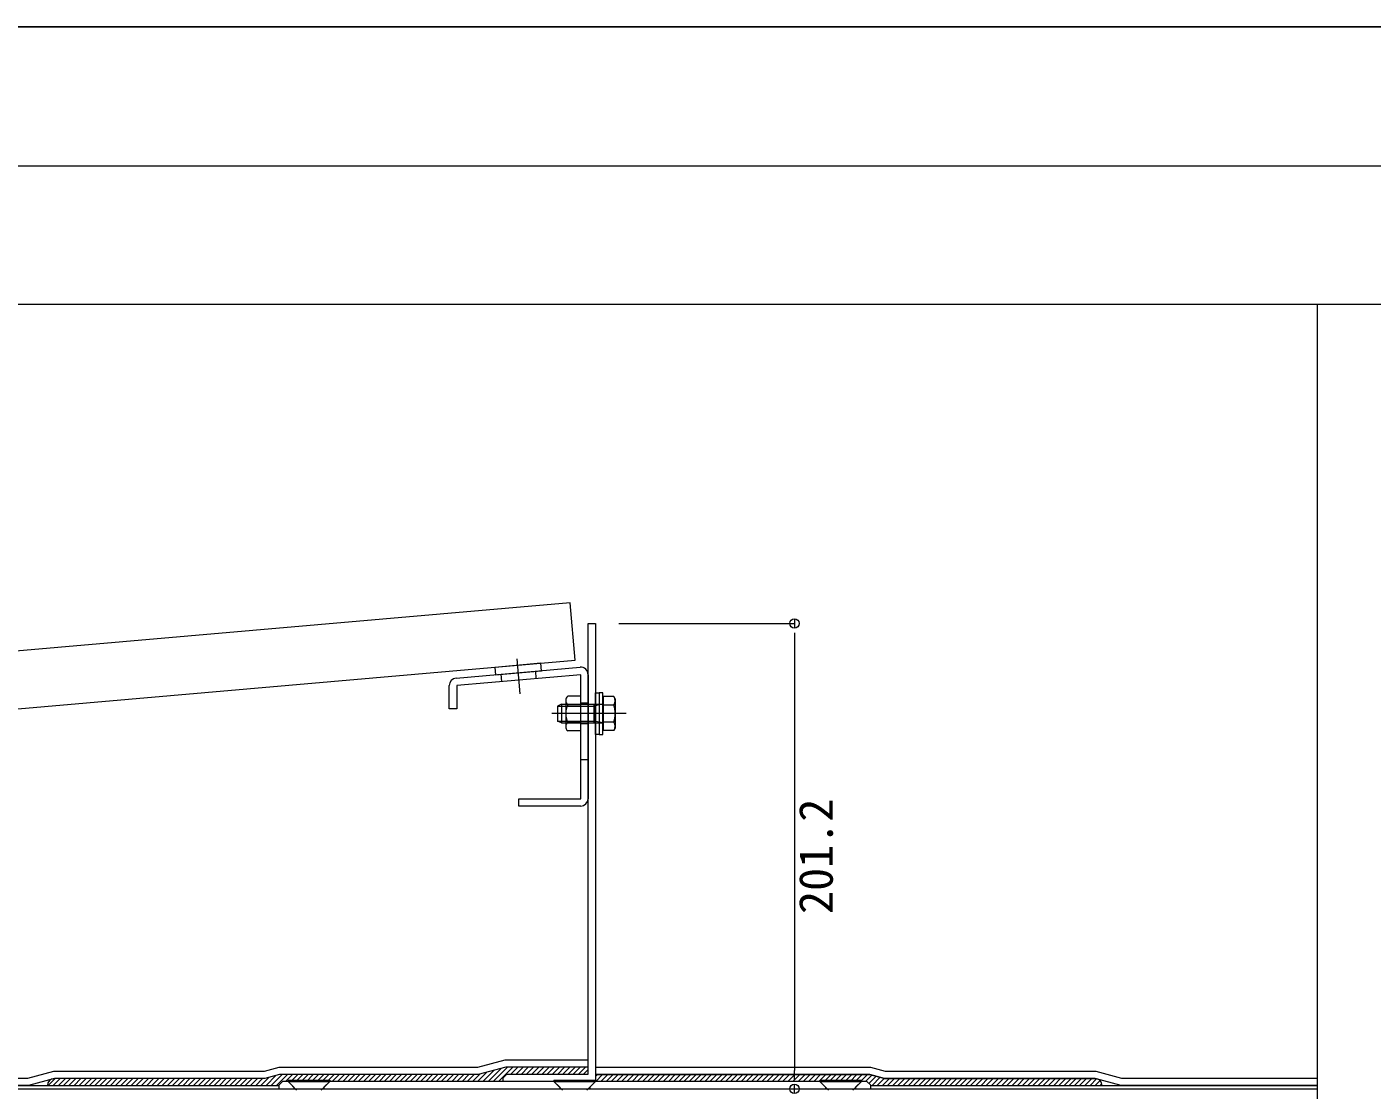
# Model space of a CAD drawing. Units: millimetres, scale not verified. Extents: x -276 to 276, y -191 to 191.
# Drawn here: x -37.6 to 78.7, y 99.1 to 191 of the extents above; entities that cross this region are included whole.
import ezdxf
from ezdxf.enums import TextEntityAlignment as Align

# ---------------------------------------------------------------- set-up
doc = ezdxf.new("R2010")
doc.units = ezdxf.units.MM
doc.header["$LTSCALE"] = 0.5
doc.linetypes.add('USER1', pattern=[19.05, 12.7, -6.35])
doc.linetypes.add('USER2', pattern=[50.8, 31.75, -6.35, 6.35, -6.35])
for name, color, linetype, lineweight in [('0-0_0', 7, 'Continuous', 18), ('0-1_WAKU', 7, 'Continuous', 18), ('0-3_KUTAI', 3, 'Continuous', 18), ('0-4_BOUSUI', 1, 'Continuous', 18), ('0-6_HATCH', 9, 'Continuous', 18), ('0-7_sunpo', 7, 'Continuous', 18), ('0-8_KANAMONO_SCREW', 4, 'Continuous', 18), ('0-9_kanamono2', 3, 'Continuous', 18), ('0-A_pv', 4, 'Continuous', 18), ('0-B_A060MIE', 8, 'Continuous', 18), ('0-C_ソーラーステイベース', 3, 'Continuous', 18), ('0-D_パネル', 6, 'Continuous', 18)]:
    doc.layers.add(name, color=color, linetype=linetype, lineweight=lineweight)
doc.styles.add('ＭＳ ゴシック', font='')
doc.styles.get('ＭＳ ゴシック').set_extended_font_data('MS Gothic')

# ---------------------------------------------------------------- blocks, each defined once
blk = doc.blocks.new('_Dot')
at = {"layer": '0-0_0'}
for p, q in [((-0.5, 0), (-1, 0)), ((0.25, 0), (-0.25, 0))]:
    blk.add_line(p, q, dxfattribs=at)
blk.add_circle((0, 0), 0.25, dxfattribs=at)

msp = doc.modelspace()

# ---------------------------------------------------------------- linework, layer by layer
at = {"layer": '0-0_0'}
msp.add_line((-276, 179), (276, 179), dxfattribs=at)
at = {"layer": '0-0_0', "linetype": 'USER2'}
for p, q in [((5.0352, 133.3403), (4.7702, 136.3688)), ((14.1966, 131.6429), (7.7702, 131.6429))]:
    msp.add_line(p, q, dxfattribs=at)
at = {"layer": '0-1_WAKU'}
for points in [[(-276, -191), (276, -191), (276, 191), (-276, 191)], [(276, 167), (-276, 167), (-276, 191), (276, 191)]]:
    msp.add_lwpolyline(points, close=True, dxfattribs=at)
msp.add_lwpolyline([(-276, 80.8997), (74, 80.8997), (74, 167)], dxfattribs=at)
at = {"layer": '0-3_KUTAI'}
msp.add_line((-276, 99.1922), (74, 99.1922), dxfattribs=at)
at = {"layer": '0-4_BOUSUI'}
for p, q in [((-193.2839, 99.4922), (-15.8498, 99.4922)), ((35.3502, 99.4922), (74, 99.4922))]:
    msp.add_line(p, q, dxfattribs=at)
for points in [[(10.9102, 101.6726), (3.7122, 101.6726), (1.3237, 101.0326), (-15.8573, 101.0326), (-17.1277, 100.6922), (-35.3492, 100.6922), (-37.5884, 100.0922), (-171.5453, 100.0922), (-173.7845, 100.6922), (-192.006, 100.6922), (-193.2764, 101.0326), (-217.0839, 101.0326)], [(10.9102, 101.0726), (3.7912, 101.0726), (1.4027, 100.4326), (-15.7783, 100.4326), (-17.0487, 100.0922), (-35.2702, 100.0922), (-37.5094, 99.4922), (-171.6243, 99.4922), (-173.8635, 100.0922), (-192.085, 100.0922), (-193.3554, 100.4326), (-217.0839, 100.4326)], [(10.9102, 101.0726), (3.7912, 101.0726), (1.4027, 100.4326), (-15.7783, 100.4326), (-17.0487, 100.0922), (-35.2702, 100.0922)], [(74, 100.0922), (57.0888, 100.0922), (54.8496, 100.6922), (36.6281, 100.6922), (35.3577, 101.0326), (11.5502, 101.0326)], [(11.5502, 100.4326), (35.2787, 100.4326), (36.5491, 100.0922), (54.7706, 100.0922)], [(74, 99.4922), (57.0098, 99.4922), (54.7706, 100.0922), (36.5491, 100.0922), (35.2787, 100.4326), (11.5502, 100.4326)]]:
    msp.add_lwpolyline(points, dxfattribs=at)
for centre, start, end in [((-35.2702, 99.4922), 90, 180), ((54.7706, 99.4922), 0, 90)]:
    msp.add_arc(centre, 0.6, start, end, dxfattribs=at)
at = {"layer": '0-6_HATCH'}
for p, q in [((-35.811, 99.4922), (-35.211, 100.0922)), ((-35.362, 99.4922), (-34.762, 100.0922)), ((-34.913, 99.4922), (-34.313, 100.0922)), ((-34.464, 99.4922), (-33.864, 100.0922)), ((-34.0149, 99.4922), (-33.4149, 100.0922)), ((-33.5659, 99.4922), (-32.9659, 100.0922)), ((-33.1169, 99.4922), (-32.5169, 100.0922)), ((-32.6679, 99.4922), (-32.0679, 100.0922)), ((-32.2189, 99.4922), (-31.6189, 100.0922)), ((-31.7699, 99.4922), (-31.1699, 100.0922)), ((-31.3209, 99.4922), (-30.7209, 100.0922)), ((-30.8719, 99.4922), (-30.2719, 100.0922)), ((-30.4228, 99.4922), (-29.8228, 100.0922)), ((-29.9738, 99.4922), (-29.3738, 100.0922)), ((-29.5248, 99.4922), (-28.9248, 100.0922)), ((-29.0758, 99.4922), (-28.4758, 100.0922)), ((-28.6268, 99.4922), (-28.0268, 100.0922)), ((-28.1778, 99.4922), (-27.5778, 100.0922)), ((-27.7288, 99.4922), (-27.1288, 100.0922)), ((-27.2798, 99.4922), (-26.6798, 100.0922)), ((-26.8307, 99.4922), (-26.2307, 100.0922)), ((-26.3817, 99.4922), (-25.7817, 100.0922)), ((-25.9327, 99.4922), (-25.3327, 100.0922)), ((-25.4837, 99.4922), (-24.8837, 100.0922)), ((-25.0347, 99.4922), (-24.4347, 100.0922)), ((-24.5857, 99.4922), (-23.9857, 100.0922)), ((-24.1367, 99.4922), (-23.5367, 100.0922)), ((-23.6877, 99.4922), (-23.0877, 100.0922)), ((-23.2386, 99.4922), (-22.6386, 100.0922)), ((-22.7896, 99.4922), (-22.1896, 100.0922)), ((-22.3406, 99.4922), (-21.7406, 100.0922)), ((-21.8916, 99.4922), (-21.2916, 100.0922)), ((-21.4426, 99.4922), (-20.8426, 100.0922)), ((-20.9936, 99.4922), (-20.3936, 100.0922)), ((-20.5446, 99.4922), (-19.9446, 100.0922)), ((-20.0956, 99.4922), (-19.4956, 100.0922)), ((-19.6465, 99.4922), (-19.0465, 100.0922)), ((-19.1975, 99.4922), (-18.5975, 100.0922)), ((-18.7485, 99.4922), (-18.1485, 100.0922)), ((-18.2995, 99.4922), (-17.6995, 100.0922)), ((-17.8505, 99.4922), (-17.2505, 100.0922)), ((-17.4015, 99.4922), (-16.711, 100.1827)), ((-16.9525, 99.4922), (-16.0976, 100.347)), ((-16.5034, 99.4922), (-15.5631, 100.4326)), ((-16.0544, 99.4922), (-15.114, 100.4326)), ((-15.265, 99.8326), (-14.665, 100.4326)), ((-14.816, 99.8326), (-14.216, 100.4326)), ((-14.367, 99.8326), (-13.767, 100.4326)), ((-13.918, 99.8326), (-13.318, 100.4326)), ((-13.469, 99.8326), (-12.869, 100.4326)), ((-13.02, 99.8326), (-12.42, 100.4326)), ((-12.571, 99.8326), (-11.971, 100.4326)), ((-12.1219, 99.8326), (-11.5219, 100.4326)), ((-11.6729, 99.8326), (-11.0729, 100.4326)), ((-11.2239, 99.8326), (-10.6239, 100.4326)), ((-10.7749, 99.8326), (-10.1749, 100.4326)), ((-10.3259, 99.8326), (-9.7259, 100.4326)), ((-9.8769, 99.8326), (-9.2769, 100.4326)), ((-9.4279, 99.8326), (-8.8279, 100.4326)), ((-8.9788, 99.8326), (-8.3788, 100.4326)), ((-8.5298, 99.8326), (-7.9298, 100.4326)), ((-8.0808, 99.8326), (-7.4808, 100.4326)), ((-7.6318, 99.8326), (-7.0318, 100.4326)), ((-7.1828, 99.8326), (-6.5828, 100.4326)), ((-6.7338, 99.8326), (-6.1338, 100.4326)), ((-6.2848, 99.8326), (-5.6848, 100.4326)), ((-5.8358, 99.8326), (-5.2358, 100.4326)), ((-5.3867, 99.8326), (-4.7867, 100.4326)), ((-4.9377, 99.8326), (-4.3377, 100.4326)), ((-4.4887, 99.8326), (-3.8887, 100.4326)), ((-4.0397, 99.8326), (-3.4397, 100.4326)), ((-3.5907, 99.8326), (-2.9907, 100.4326)), ((-3.1417, 99.8326), (-2.5417, 100.4326)), ((-2.6927, 99.8326), (-2.0927, 100.4326)), ((-2.2437, 99.8326), (-1.6437, 100.4326)), ((-1.7946, 99.8326), (-1.1946, 100.4326)), ((-1.3456, 99.8326), (-0.7456, 100.4326)), ((-0.8966, 99.8326), (-0.2966, 100.4326)), ((-0.4476, 99.8326), (0.1524, 100.4326)), ((0.0014, 99.8326), (0.6014, 100.4326)), ((0.4504, 99.8326), (1.0504, 100.4326)), ((0.8994, 99.8326), (1.5348, 100.468)), ((1.3484, 99.8326), (2.1482, 100.6323)), ((1.7975, 99.8326), (2.7616, 100.7967)), ((2.2465, 99.8326), (3.3749, 100.961)), ((2.6955, 99.8326), (3.9355, 101.0726)), ((3.1445, 99.8326), (4.3845, 101.0726)), ((4.2335, 100.4726), (4.8335, 101.0726)), ((4.6825, 100.4726), (5.2825, 101.0726)), ((5.1315, 100.4726), (5.7315, 101.0726)), ((5.5805, 100.4726), (6.1805, 101.0726)), ((6.0296, 100.4726), (6.6296, 101.0726)), ((6.4786, 100.4726), (7.0786, 101.0726)), ((6.9276, 100.4726), (7.5276, 101.0726)), ((7.3766, 100.4726), (7.9766, 101.0726)), ((7.8256, 100.4726), (8.4256, 101.0726)), ((8.2746, 100.4726), (8.8746, 101.0726)), ((8.7236, 100.4726), (9.3236, 101.0726)), ((9.1726, 100.4726), (9.7726, 101.0726)), ((9.6217, 100.4726), (10.2217, 101.0726)), ((10.0707, 100.4726), (10.6707, 101.0726)), ((10.5197, 100.4726), (10.9102, 100.8631)), ((11.5502, 100.2699), (11.7129, 100.4326)), ((11.5619, 99.8326), (12.1619, 100.4326)), ((12.0109, 99.8326), (12.6109, 100.4326)), ((12.4599, 99.8326), (13.0599, 100.4326)), ((12.9089, 99.8326), (13.5089, 100.4326)), ((13.3579, 99.8326), (13.9579, 100.4326)), ((13.807, 99.8326), (14.407, 100.4326)), ((14.256, 99.8326), (14.856, 100.4326)), ((14.705, 99.8326), (15.305, 100.4326)), ((15.154, 99.8326), (15.754, 100.4326)), ((15.603, 99.8326), (16.203, 100.4326)), ((16.052, 99.8326), (16.652, 100.4326)), ((16.501, 99.8326), (17.101, 100.4326)), ((16.95, 99.8326), (17.55, 100.4326)), ((17.3991, 99.8326), (17.9991, 100.4326)), ((17.8481, 99.8326), (18.4481, 100.4326)), ((18.2971, 99.8326), (18.8971, 100.4326)), ((18.7461, 99.8326), (19.3461, 100.4326)), ((19.1951, 99.8326), (19.7951, 100.4326)), ((19.6441, 99.8326), (20.2441, 100.4326)), ((20.0931, 99.8326), (20.6931, 100.4326)), ((20.5421, 99.8326), (21.1421, 100.4326)), ((20.9912, 99.8326), (21.5912, 100.4326)), ((21.4402, 99.8326), (22.0402, 100.4326)), ((21.8892, 99.8326), (22.4892, 100.4326)), ((22.3382, 99.8326), (22.9382, 100.4326)), ((22.7872, 99.8326), (23.3872, 100.4326)), ((23.2362, 99.8326), (23.8362, 100.4326)), ((23.6852, 99.8326), (24.2852, 100.4326)), ((24.1342, 99.8326), (24.7342, 100.4326)), ((24.5833, 99.8326), (25.1833, 100.4326)), ((25.0323, 99.8326), (25.6323, 100.4326)), ((25.4813, 99.8326), (26.0813, 100.4326)), ((25.9303, 99.8326), (26.5303, 100.4326)), ((26.3793, 99.8326), (26.9793, 100.4326)), ((26.8283, 99.8326), (27.4283, 100.4326)), ((27.2773, 99.8326), (27.8773, 100.4326)), ((27.7263, 99.8326), (28.3263, 100.4326)), ((28.1754, 99.8326), (28.7754, 100.4326)), ((28.6244, 99.8326), (29.2244, 100.4326)), ((29.0734, 99.8326), (29.6734, 100.4326)), ((29.5224, 99.8326), (30.1224, 100.4326)), ((29.9714, 99.8326), (30.5714, 100.4326)), ((30.4204, 99.8326), (31.0204, 100.4326)), ((30.8694, 99.8326), (31.4694, 100.4326)), ((31.3185, 99.8326), (31.9185, 100.4326)), ((31.7675, 99.8326), (32.3675, 100.4326)), ((32.2165, 99.8326), (32.8165, 100.4326)), ((32.6655, 99.8326), (33.2655, 100.4326)), ((33.1145, 99.8326), (33.7145, 100.4326)), ((33.5635, 99.8326), (34.1635, 100.4326)), ((34.0125, 99.8326), (34.6125, 100.4326)), ((34.4615, 99.8326), (35.0615, 100.4326)), ((34.9106, 99.8326), (35.4616, 100.3836)), ((35.1949, 99.6679), (35.8157, 100.2887)), ((35.4682, 99.4922), (36.1698, 100.1938)), ((35.9172, 99.4922), (36.5239, 100.0989)), ((36.3662, 99.4922), (36.9662, 100.0922)), ((36.8152, 99.4922), (37.4152, 100.0922)), ((37.2642, 99.4922), (37.8642, 100.0922)), ((37.7133, 99.4922), (38.3132, 100.0922)), ((38.1623, 99.4922), (38.7623, 100.0922)), ((38.6113, 99.4922), (39.2113, 100.0922)), ((39.0603, 99.4922), (39.6603, 100.0922)), ((39.5093, 99.4922), (40.1093, 100.0922)), ((39.9583, 99.4922), (40.5583, 100.0922)), ((40.4073, 99.4922), (41.0073, 100.0922)), ((40.8563, 99.4922), (41.4563, 100.0922)), ((41.3054, 99.4922), (41.9054, 100.0922)), ((41.7544, 99.4922), (42.3544, 100.0922)), ((42.2034, 99.4922), (42.8034, 100.0922)), ((42.6524, 99.4922), (43.2524, 100.0922)), ((43.1014, 99.4922), (43.7014, 100.0922)), ((43.5504, 99.4922), (44.1504, 100.0922)), ((43.9994, 99.4922), (44.5994, 100.0922)), ((44.4484, 99.4922), (45.0484, 100.0922)), ((44.8975, 99.4922), (45.4975, 100.0922)), ((45.3465, 99.4922), (45.9465, 100.0922)), ((45.7955, 99.4922), (46.3955, 100.0922)), ((46.2445, 99.4922), (46.8445, 100.0922)), ((46.6935, 99.4922), (47.2935, 100.0922)), ((47.1425, 99.4922), (47.7425, 100.0922)), ((47.5915, 99.4922), (48.1915, 100.0922)), ((48.0405, 99.4922), (48.6405, 100.0922)), ((48.4896, 99.4922), (49.0896, 100.0922)), ((48.9386, 99.4922), (49.5386, 100.0922)), ((49.3876, 99.4922), (49.9876, 100.0922)), ((49.8366, 99.4922), (50.4366, 100.0922)), ((50.2856, 99.4922), (50.8856, 100.0922)), ((50.7346, 99.4922), (51.3346, 100.0922)), ((51.1836, 99.4922), (51.7836, 100.0922)), ((51.6326, 99.4922), (52.2326, 100.0922)), ((52.0817, 99.4922), (52.6817, 100.0922)), ((52.5307, 99.4922), (53.1307, 100.0922)), ((52.9797, 99.4922), (53.5797, 100.0922)), ((53.4287, 99.4922), (54.0287, 100.0922)), ((53.8777, 99.4922), (54.4777, 100.0922)), ((54.3267, 99.4922), (54.8937, 100.0592)), ((54.7757, 99.4922), (55.1974, 99.9139)), ((55.2248, 99.4922), (55.356, 99.6235))]:
    msp.add_line(p, q, dxfattribs=at)
at = {"layer": '0-7_sunpo'}
for p, q in [((13.5502, 139.4326), (28.7539, 139.4326)), ((28.7539, 137.8326), (28.7539, 100.7926)), ((11.7502, 99.1926), (28.7539, 99.1926))]:
    msp.add_line(p, q, dxfattribs=at)
at = {"layer": '0-8_KANAMONO_SCREW'}
for p, q in [((8.9702, 132.7687), (8.9702, 130.5171)), ((10.2702, 133.144), (9.1502, 133.144)), ((10.2702, 132.3935), (9.1502, 132.3935)), ((10.2702, 130.8924), (9.1502, 130.8924)), ((10.2702, 130.1418), (9.1502, 130.1418)), ((-15.0498, 99.9526), (-11.4498, 99.9526)), ((-15.0498, 99.9526), (-15.0498, 99.8326)), ((-14.3084, 99.0912), (-15.0498, 99.8326)), ((-15.0498, 99.8326), (-11.4498, 99.8326)), ((-12.1912, 99.0912), (-11.4498, 99.8326)), ((-11.4498, 99.9526), (-11.4498, 99.8326)), ((7.9502, 99.9526), (11.5502, 99.9526)), ((7.9502, 99.9526), (7.9502, 99.8326)), ((8.6916, 99.0912), (7.9502, 99.8326)), ((7.9502, 99.8326), (11.5502, 99.8326)), ((10.8088, 99.0912), (11.5502, 99.8326)), ((11.5502, 99.9526), (11.5502, 99.8326)), ((30.9502, 99.9526), (34.5502, 99.9526)), ((30.9502, 99.9526), (30.9502, 99.8326)), ((31.6916, 99.0912), (30.9502, 99.8326)), ((30.9502, 99.8326), (34.5502, 99.8326)), ((33.8088, 99.0912), (34.5502, 99.8326)), ((34.5502, 99.9526), (34.5502, 99.8326))]:
    msp.add_line(p, q, dxfattribs=at)
for centre, radius, start, end in [((9.4514, 132.7687), 0.4812, 128.75107, 231.24893), ((10.625, 131.6429), 1.6548, 153.02777, 206.97223), ((9.4514, 130.5171), 0.4812, 128.75107, 231.24893)]:
    msp.add_arc(centre, radius, start, end, dxfattribs=at)
at = {"layer": '0-9_kanamono2'}
for points in [[(-15.0498, 99.8326), (-14.5498, 99.3326), (-14.5498, 99.1926)], [(-11.4498, 99.8326), (-11.9498, 99.3326), (-11.9498, 99.1926)], [(7.9502, 99.8326), (8.4502, 99.3326), (8.4502, 99.1926)], [(11.5502, 99.8326), (11.0502, 99.3326), (11.0502, 99.1926)], [(30.9502, 99.8326), (31.4502, 99.3326), (31.4502, 99.1926)], [(34.5502, 99.8326), (34.0502, 99.3326), (34.0502, 99.1926)]]:
    msp.add_lwpolyline(points, dxfattribs=at)
at = {"layer": '0-A_pv'}
for p, q in [((-0.5181, 134.7015), (10.2144, 135.6405)), ((10.9102, 135.0029), (10.9102, 124.2829)), ((10.9102, 127.6429), (10.2702, 127.6429))]:
    msp.add_line(p, q, dxfattribs=at)
at = {"layer": '0-A_pv', "linetype": 'USER1'}
for p, q in [((3.4363, 134.405), (3.3805, 135.0426)), ((6.4249, 134.6665), (6.3691, 135.3041)), ((10.9102, 132.5429), (10.2702, 132.5429)), ((10.9102, 130.7429), (10.2702, 130.7429))]:
    msp.add_line(p, q, dxfattribs=at)
at = {"layer": '0-A_pv'}
for points in [[(10.2702, 135.0029), (-0.4624, 134.0639), (-0.4624, 132.0504), (-1.1024, 132.0504), (-1.1024, 134.0639)], [(10.2702, 123.6429), (4.9102, 123.6429), (4.9102, 124.2829), (10.2702, 124.2829), (10.2702, 135.0029)]]:
    msp.add_lwpolyline(points, dxfattribs=at)
for points in [[(2.8824, 134.999), (6.8672, 135.3476), (6.8116, 135.9852), (2.8269, 135.6366)], [(11.5502, 129.8429), (11.5502, 133.4429), (11.8702, 133.4429), (11.8702, 129.8429)], [(11.8702, 133.4429), (11.8702, 129.8429), (12.1902, 129.8429), (12.1902, 133.4429)]]:
    msp.add_lwpolyline(points, close=True, dxfattribs=at)
for centre, start, end in [((10.2702, 135.0029), 359.99998, 94.99998), ((-0.4624, 134.0639), 95, 180), ((10.2702, 124.2829), 269.99997, 359.99997)]:
    msp.add_arc(centre, 0.64, start, end, dxfattribs=at)
at = {"layer": '0-B_A060MIE'}
for p, q in [((12.1902, 132.8059), (12.1902, 130.4799)), ((12.2202, 133.1129), (12.2202, 130.173)), ((13.1365, 133.1129), (12.2202, 133.1129)), ((13.2502, 132.9159), (13.1365, 133.1129)), ((13.2502, 132.9159), (13.2502, 130.3699)), ((8.6002, 132.4429), (8.2502, 132.2895)), ((8.2502, 132.2895), (8.2502, 130.9963)), ((8.2502, 132.2895), (11.3902, 132.2895)), ((8.6002, 132.4429), (12.1902, 132.4429)), ((11.3902, 132.4429), (11.3902, 130.8429)), ((12.1902, 132.4429), (11.3902, 132.2895)), ((13.1365, 132.3779), (12.2202, 132.3779)), ((8.2502, 130.9963), (11.3902, 130.9963)), ((8.6002, 130.8429), (12.1902, 130.8429)), ((12.1902, 130.8429), (11.3902, 130.9963)), ((13.1365, 130.9079), (12.2202, 130.9079)), ((13.2502, 130.3699), (13.1365, 130.173)), ((13.1365, 130.173), (12.2202, 130.173))]:
    msp.add_line(p, q, dxfattribs=at)
msp.add_lwpolyline([(8.6002, 132.4429), (8.6002, 130.8429), (8.2502, 130.9963)], dxfattribs=at)
for centre, radius, start, end in [((12.2202, 132.8059), 0.03, 90, 180), ((12.5995, 132.7454), 0.6507, 325.61575, 34.38425), ((10.8179, 131.6429), 2.4323, 342.41205, 17.58795), ((12.2202, 130.4799), 0.03, 180, 270), ((12.5995, 130.5405), 0.6507, 325.61575, 34.38425)]:
    msp.add_arc(centre, radius, start, end, dxfattribs=at)
at = {"layer": '0-C_ソーラーステイベース'}
msp.add_lwpolyline([(3.5502, 99.8326), (3.5502, 100.1526), (3.8702, 100.4726), (10.9102, 100.4726), (10.9102, 139.4326), (11.5502, 139.4326), (11.5502, 99.8326)], dxfattribs=at)
msp.add_lwpolyline([(-15.8498, 99.1926), (35.3502, 99.1926), (35.3502, 99.5126), (35.0302, 99.8326), (-15.5298, 99.8326), (-15.8498, 99.5126)], close=True, dxfattribs=at)
at = {"layer": '0-D_パネル'}
msp.add_lwpolyline([(-216.1437, 116.5591), (9.8004, 136.2449), (9.3664, 141.226), (-216.5776, 121.5402)], close=True, dxfattribs=at)

# ---------------------------------------------------------------- block references
at = {"layer": '0-7_sunpo', "xscale": 1.6, "yscale": 1.6}
for p, rotation in [((28.7539, 139.4326), 90), ((28.7539, 99.1926), 270)]:
    msp.add_blockref('_Dot', p, dxfattribs=dict(at, rotation=rotation))

# ---------------------------------------------------------------- texts
at = {"layer": '0-7_sunpo', "style": 'ＭＳ ゴシック'}
msp.add_text('201.2', height=2.933, rotation=90, dxfattribs=at).set_placement((32.9539, 114.3126), align=Align.BOTTOM_LEFT)

doc.saveas('drawing.dxf')
